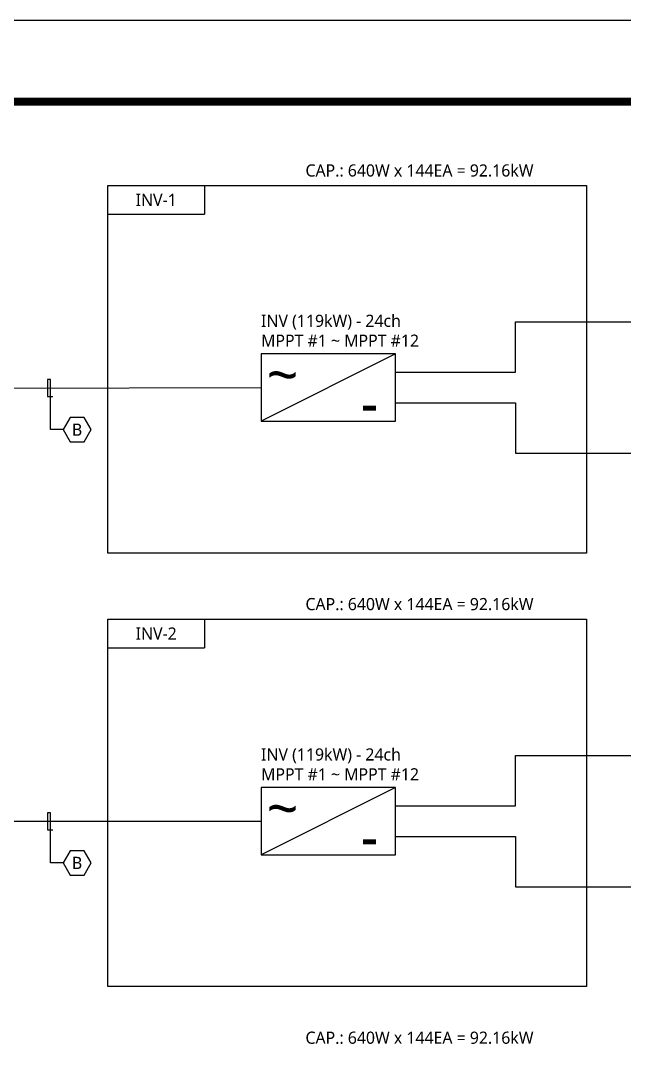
# Model space of a CAD drawing. Header units: millimetres. Extents: x 10297564 to 11610295, y -9287743 to -8409454.
# Drawn here: x 10505178 to 10520066, y -8761148 to -8735810 of the extents above; entities that cross this region are included whole.
import ezdxf
from ezdxf.enums import TextEntityAlignment as Align

# ---------------------------------------------------------------- set-up
doc = ezdxf.new("R2010")
doc.units = ezdxf.units.MM
doc.header["$LTSCALE"] = 100
for name, color, linetype in [('4', 4, 'Continuous'), ('BOX', 7, 'Continuous'), ('BOX_Def', 8, 'Continuous'), ('dim', 7, 'Continuous'), ('E-TEXT', 7, 'Continuous'), ('E-TEXT-BOX', 7, 'Continuous'), ('Sym', 2, 'Continuous'), ('text', 7, 'Continuous')]:
    doc.layers.add(name, color=color, linetype=linetype)
doc.layers.add('TITLE', color=7, linetype='Continuous', lineweight=0)
doc.styles.add('MG', font='malgun.ttf')
doc.styles.get("Standard").update_dxf_attribs({"font": 'arial.ttf'})

# ---------------------------------------------------------------- blocks, each defined once
blk = doc.blocks.new('A$C78AD5414')
at = {"layer": 'BOX', "const_width": 2}
blk.add_lwpolyline([(40, 20), (40, 574), (811, 574), (811, 20)], close=True, dxfattribs=at)
at = {"layer": 'BOX_Def'}
blk.add_lwpolyline([(0, 0), (841, 0), (841, 594), (0, 594)], close=True, dxfattribs=at)

msp = doc.modelspace()

# ---------------------------------------------------------------- linework, layer by layer
at = {"color": 1}
for p, q in [((10509716.8, -8739877.5), (10509716.8, -8740583.5)), ((10507325.9, -8740583.5), (10509716.8, -8740583.5)), ((10509716.8, -8750566.9), (10509716.8, -8751272.8)), ((10507325.9, -8751272.8), (10509716.8, -8751272.8))]:
    msp.add_line(p, q, dxfattribs=at)
at = {"color": 2}
for p, q in [((10514424, -8744024.7), (10511107.2, -8745685.5)), ((10514424, -8754714.1), (10511107.2, -8756374.8))]:
    msp.add_line(p, q, dxfattribs=at)
at = {"color": 1}
for points in [[(10507325.9, -8739877.5), (10519127.7, -8739877.5), (10519127.7, -8748935.3), (10507325.9, -8748935.3)], [(10507325.9, -8750566.9), (10519127.7, -8750566.9), (10519127.7, -8759624.6), (10507325.9, -8759624.6)]]:
    msp.add_lwpolyline(points, close=True, dxfattribs=at)
at = {"color": 2}
for points in [[(10511107.2, -8745685.5), (10514424, -8745685.5), (10514424, -8744024.7), (10511107.2, -8744024.7)], [(10511107.2, -8756374.8), (10514424, -8756374.8), (10514424, -8754714.1), (10511107.2, -8754714.1)]]:
    msp.add_lwpolyline(points, close=True, dxfattribs=at)
at = {"layer": '4', "linetype": 'ByBlock', "ltscale": 1.8}
for points in [[(10514424, -8744480.1), (10517380.7, -8744480.1), (10517380.7, -8743239.8), (10526291.3, -8743239.8)], [(10514424, -8745230.1), (10517380.7, -8745230.1), (10517380.7, -8746470.4), (10526291.3, -8746470.4)], [(10514424, -8755169.4), (10517380.7, -8755169.4), (10517380.7, -8753929.1), (10526291.3, -8753929.1)], [(10514424, -8755919.4), (10517380.7, -8755919.4), (10517380.7, -8757159.8), (10526291.3, -8757159.8)]]:
    msp.add_lwpolyline(points, dxfattribs=at)
at = {"layer": 'dim', "color": 1}
for p, q in [((10505912.5, -8744658.6), (10505845.8, -8744658.6)), ((10505845.8, -8744658.6), (10505845.8, -8745079.7)), ((10505912.5, -8745893.2), (10505912.5, -8744658.6)), ((10505845.8, -8745079.7), (10505972.4, -8745079.7)), ((10506227, -8745893.2), (10505912.5, -8745893.2)), ((10505912.5, -8755337.9), (10505845.8, -8755337.9)), ((10505845.8, -8755337.9), (10505845.8, -8755758.9)), ((10505912.5, -8756572.5), (10505912.5, -8755337.9)), ((10505845.8, -8755758.9), (10505972.4, -8755758.9)), ((10506227, -8756572.5), (10505912.5, -8756572.5))]:
    msp.add_line(p, q, dxfattribs=at)
at = {"layer": 'E-TEXT-BOX', "color": 4, "ltscale": 1.8}
for p, q in [((10502242.3, -8744878.7), (10511107.2, -8744855.1)), ((10502242.2, -8755544.4), (10511107.2, -8755544.4))]:
    msp.add_line(p, q, dxfattribs=at)
at = {"layer": 'Sym', "color": 1}
for points in [[(10506399, -8745595.3), (10506226.4, -8745894.2), (10506399, -8746193.1), (10506744.2, -8746193.1), (10506916.8, -8745894.2), (10506744.2, -8745595.3)], [(10506399, -8756274.6), (10506226.4, -8756573.5), (10506399, -8756872.4), (10506744.2, -8756872.4), (10506916.8, -8756573.5), (10506744.2, -8756274.6)]]:
    msp.add_lwpolyline(points, close=True, dxfattribs=at)

# ---------------------------------------------------------------- block references
at = {"layer": 'TITLE', "color": 4, "xscale": 100, "yscale": 100, "zscale": 100}
msp.add_blockref('A$C78AD5414', (10465764, -8795209.7), dxfattribs=at)

# ---------------------------------------------------------------- texts
at = {"layer": 'E-TEXT', "style": 'MG'}
for p in [(10512202, -8739654.3), (10512202, -8750343.6), (10512202, -8761032.9)]:
    msp.add_text('CAP.: 640W x 144EA = 92.16kW', height=300, dxfattribs=at).set_placement(p)
for s, p in [('INV-1', (10508521.4, -8740230.5)), ('B', (10506571.6, -8745894.2)), ('INV-2', (10508521.4, -8750919.8)), ('B', (10506571.6, -8756573.5))]:
    msp.add_text(s, height=300, dxfattribs=at).set_placement(p, align=Align.MIDDLE_CENTER)
for s, p in [('INV (119kW) - 24ch', (10511107.2, -8743210.5)), ('MPPT #1 ~ MPPT #12', (10511107.2, -8743700.7)), ('INV (119kW) - 24ch', (10511107.2, -8753899.8)), ('MPPT #1 ~ MPPT #12', (10511107.2, -8754390))]:
    msp.add_text(s, height=300, dxfattribs=at).set_placement(p, align=Align.MIDDLE_LEFT)
at = {"layer": 'text', "color": 7, "width": 0.9}
for s, p in [('~', (10511248.4, -8745051.2)), ('-', (10513562.3, -8745769.2)), ('~', (10511248.4, -8755740.5)), ('-', (10513562.3, -8756458.6))]:
    msp.add_text(s, height=1050, dxfattribs=at).set_placement(p)

doc.saveas('drawing.dxf')
